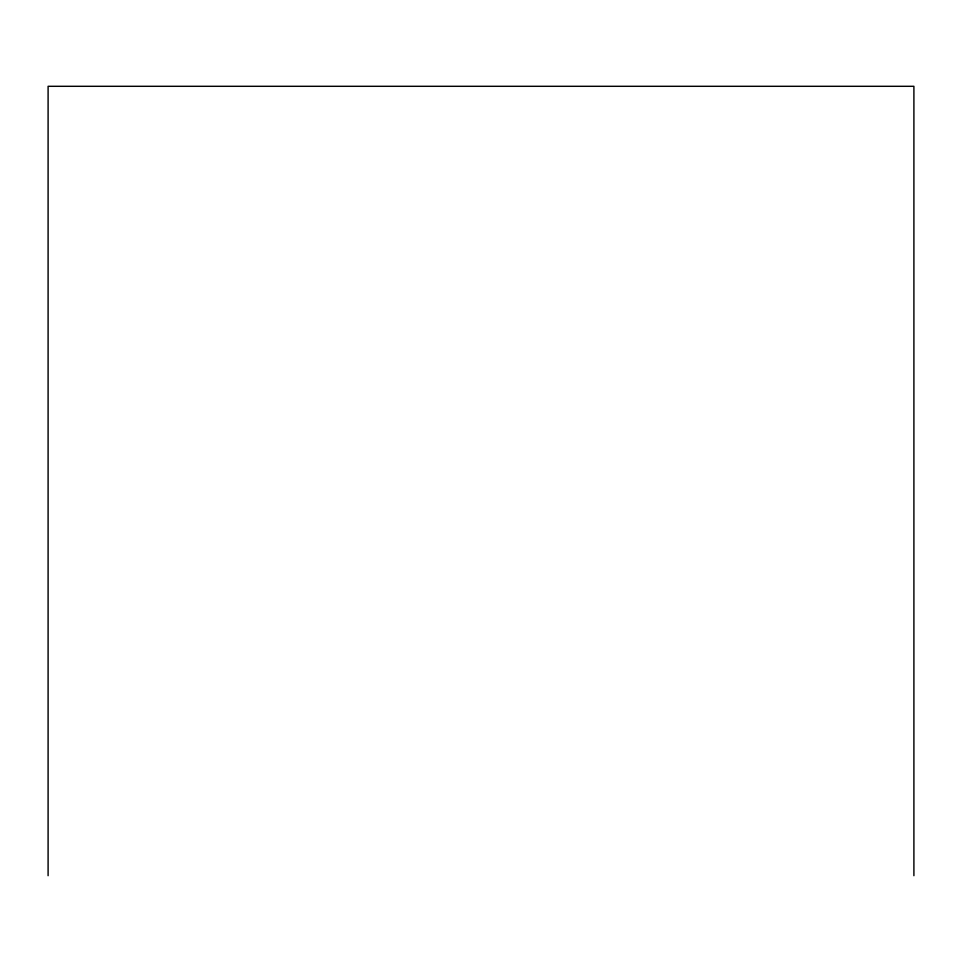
<?xml version="1.0" encoding="UTF-8"?>
<svg xmlns="http://www.w3.org/2000/svg" width="962" height="962" viewBox="0 0 962 962"><rect width="100%" height="100%" fill="white"/><g stroke="black" fill="none" stroke-linecap="round" stroke-linejoin="round"><path stroke-width="1.44" d="M913.9 875.697L913.9 86.303L48.1 86.303L48.1 875.697"/></g></svg>
